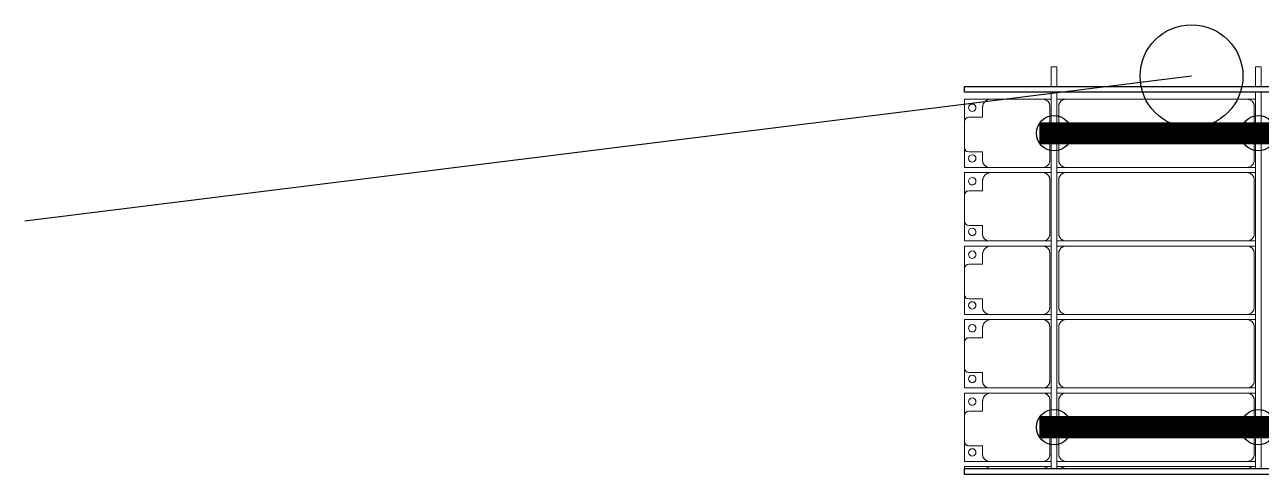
# Model space of a CAD drawing. Header units: millimetres. Extents: x -248177 to 167033, y 156986 to 268923.
# Drawn here: x -236117 to -227704, y 258440 to 261478 of the extents above; entities that cross this region are included whole.
import ezdxf

# ---------------------------------------------------------------- set-up
doc = ezdxf.new("R2010")
doc.units = ezdxf.units.MM
for name, color, linetype, lineweight in [('A-DETL-MBND', 5, 'Continuous', 9), ('A-GENM', 13, 'Continuous', 9), ('S-BEAM', 12, 'Continuous', 9)]:
    doc.layers.add(name, color=color, linetype=linetype, lineweight=lineweight)
for name, color, linetype in [('GC-BICH NEO', 6, 'Continuous'), ('GC-DAY NEO', 5, 'Continuous'), ('GC-HOP 40x60 GIA CUONG', 1, 'Continuous')]:
    doc.layers.add(name, color=color, linetype=linetype)

# ---------------------------------------------------------------- blocks, each defined once
blk = doc.blocks.new('Dải phao đi lại kèm đỡ invester - DẢI PHAO ĐI LẠI-17505-BỐ TRÍ KHUNG KẾT CẤU BÈ PIN 02')
at = {"layer": 'A-DETL-MBND', "color": 8}
for p, q in [((-241.6, 610.3), (-241.6, 667.8)), ((-241.6, 610.3), (-241.6, 667.8)), ((-241.6, 610.3), (-241.6, -620.3)), ((173.4, 660.3), (-191.6, 660.3)), ((223.4, 667.8), (223.4, 610.3)), ((223.4, 667.8), (223.4, 610.3)), ((223.4, -620.3), (223.4, 610.3)), ((258.4, 610.3), (258.4, 667.8)), ((258.4, 610.3), (258.4, 667.8)), ((258.4, 610.3), (258.4, -620.3)), ((673.4, 660.3), (308.4, 660.3)), ((723.4, 667.8), (723.4, 610.3)), ((723.4, 667.8), (723.4, 610.3)), ((723.4, -620.3), (723.4, 610.3)), ((758.4, 610.3), (758.4, 667.8)), ((758.4, 610.3), (758.4, 667.8)), ((758.4, 610.3), (758.4, -620.3)), ((1173.4, 660.3), (808.4, 660.3)), ((1223.4, 667.8), (1223.4, 610.3)), ((1223.4, 667.8), (1223.4, 610.3)), ((1223.4, -620.3), (1223.4, 610.3)), ((1258.4, 610.3), (1258.4, 667.8)), ((1258.4, 610.3), (1258.4, 667.8)), ((1258.4, 610.3), (1258.4, -620.3)), ((1673.4, 660.3), (1308.4, 660.3)), ((1723.4, 667.8), (1723.4, 610.3)), ((1723.4, 667.8), (1723.4, 610.3)), ((1723.4, -620.3), (1723.4, 610.3)), ((1758.4, 610.3), (1758.4, 667.8)), ((1758.4, 610.3), (1758.4, 667.8)), ((1758.4, 610.3), (1758.4, -620.3)), ((2173.4, 660.3), (1808.4, 660.3)), ((2223.4, 667.8), (2223.4, 610.3)), ((2223.4, 667.8), (2223.4, 610.3)), ((2223.4, -620.3), (2223.4, 610.3)), ((2258.4, 610.3), (2258.4, 667.8)), ((2258.4, 610.3), (2258.4, 667.8)), ((2258.4, 610.3), (2258.4, -620.3)), ((-241.6, -682.2), (-241.6, -620.3)), ((-241.6, -682.2), (-241.6, -620.3)), ((-191.6, -670.3), (173.4, -670.3)), ((223.4, -620.3), (223.4, -682.2)), ((223.4, -620.3), (223.4, -682.2)), ((258.4, -682.2), (258.4, -620.3)), ((258.4, -682.2), (258.4, -620.3)), ((308.4, -670.3), (673.4, -670.3)), ((723.4, -620.3), (723.4, -682.2)), ((723.4, -620.3), (723.4, -682.2)), ((758.4, -682.2), (758.4, -620.3)), ((758.4, -682.2), (758.4, -620.3)), ((808.4, -670.3), (1173.4, -670.3)), ((1223.4, -620.3), (1223.4, -682.2)), ((1223.4, -620.3), (1223.4, -682.2)), ((1258.4, -682.2), (1258.4, -620.3)), ((1258.4, -682.2), (1258.4, -620.3)), ((1308.4, -670.3), (1673.4, -670.3)), ((1723.4, -620.3), (1723.4, -682.2)), ((1723.4, -620.3), (1723.4, -682.2)), ((1758.4, -682.2), (1758.4, -620.3)), ((1758.4, -682.2), (1758.4, -620.3)), ((1808.4, -670.3), (2173.4, -670.3)), ((2223.4, -620.3), (2223.4, -682.2)), ((2223.4, -620.3), (2223.4, -682.2)), ((2258.4, -682.2), (2258.4, -620.3)), ((2258.4, -682.2), (2258.4, -620.3)), ((-241.6, -779.7), (-241.6, -722.2)), ((-241.6, -779.7), (-241.6, -722.2)), ((173.4, -729.7), (-191.6, -729.7)), ((223.4, -722.2), (223.4, -779.7)), ((223.4, -722.2), (223.4, -779.7)), ((258.4, -779.7), (258.4, -722.2)), ((258.4, -779.7), (258.4, -722.2)), ((673.4, -729.7), (308.4, -729.7)), ((723.4, -722.2), (723.4, -779.7)), ((723.4, -722.2), (723.4, -779.7)), ((758.4, -779.7), (758.4, -722.2)), ((758.4, -779.7), (758.4, -722.2)), ((1173.4, -729.7), (808.4, -729.7)), ((1223.4, -722.2), (1223.4, -779.7)), ((1223.4, -722.2), (1223.4, -779.7)), ((1258.4, -779.7), (1258.4, -722.2)), ((1258.4, -779.7), (1258.4, -722.2)), ((1673.4, -729.7), (1308.4, -729.7)), ((1723.4, -722.2), (1723.4, -779.7)), ((1723.4, -722.2), (1723.4, -779.7)), ((1758.4, -779.7), (1758.4, -722.2)), ((1758.4, -779.7), (1758.4, -722.2)), ((2173.4, -729.7), (1808.4, -729.7)), ((2223.4, -722.2), (2223.4, -779.7)), ((2223.4, -722.2), (2223.4, -779.7)), ((2258.4, -779.7), (2258.4, -722.2)), ((2258.4, -779.7), (2258.4, -722.2)), ((-241.6, -779.7), (-241.6, -1129.7)), ((223.4, -1139.7), (223.4, -779.7)), ((258.4, -779.7), (258.4, -1129.7)), ((723.4, -1139.7), (723.4, -779.7)), ((758.4, -779.7), (758.4, -1129.7)), ((1223.4, -1139.7), (1223.4, -779.7)), ((1258.4, -779.7), (1258.4, -1129.7)), ((1723.4, -1139.7), (1723.4, -779.7)), ((1758.4, -779.7), (1758.4, -1129.7)), ((2223.4, -1139.7), (2223.4, -779.7)), ((2258.4, -779.7), (2258.4, -1129.7)), ((-241.6, -1312.2), (-241.6, -1129.7)), ((-241.6, -1129.7), (-241.6, -1312.2)), ((223.4, -1143.5), (223.4, -1312.2)), ((223.4, -1312.2), (223.4, -1143.5)), ((258.4, -1312.2), (258.4, -1129.7)), ((258.4, -1129.7), (258.4, -1312.2)), ((723.4, -1143.5), (723.4, -1312.2)), ((723.4, -1312.2), (723.4, -1143.5)), ((758.4, -1312.2), (758.4, -1129.7)), ((758.4, -1129.7), (758.4, -1312.2)), ((1223.4, -1143.5), (1223.4, -1312.2)), ((1223.4, -1312.2), (1223.4, -1143.5)), ((1258.4, -1312.2), (1258.4, -1129.7)), ((1258.4, -1129.7), (1258.4, -1312.2)), ((1723.4, -1143.5), (1723.4, -1312.2)), ((1723.4, -1312.2), (1723.4, -1143.5)), ((1758.4, -1312.2), (1758.4, -1129.7)), ((1758.4, -1129.7), (1758.4, -1312.2)), ((2223.4, -1143.5), (2223.4, -1312.2)), ((2223.4, -1312.2), (2223.4, -1143.5)), ((2258.4, -1312.2), (2258.4, -1129.7)), ((2258.4, -1129.7), (2258.4, -1312.2)), ((-181.6, -1189.7), (-118.2, -1189.7)), ((-118.2, -1189.7), (-118.2, -1282.2)), ((118.2, -1282.2), (118.2, -1189.7)), ((118.2, -1189.7), (173.4, -1189.7)), ((318.4, -1189.7), (381.8, -1189.7)), ((381.8, -1189.7), (381.8, -1282.2)), ((618.2, -1282.2), (618.2, -1189.7)), ((618.2, -1189.7), (673.4, -1189.7)), ((818.4, -1189.7), (881.8, -1189.7)), ((881.8, -1189.7), (881.8, -1282.2)), ((1118.2, -1282.2), (1118.2, -1189.7)), ((1118.2, -1189.7), (1173.4, -1189.7)), ((1318.4, -1189.7), (1381.8, -1189.7)), ((1381.8, -1189.7), (1381.8, -1282.2)), ((1618.2, -1282.2), (1618.2, -1189.7)), ((1618.2, -1189.7), (1673.4, -1189.7)), ((1818.4, -1189.7), (1881.8, -1189.7)), ((1881.8, -1189.7), (1881.8, -1282.2)), ((2118.2, -1282.2), (2118.2, -1189.7)), ((2118.2, -1189.7), (2173.4, -1189.7)), ((-88.2, -1312.2), (-241.6, -1312.2)), ((-241.6, -1312.2), (-88.2, -1312.2)), ((-88.2, -1312.2), (88.2, -1312.2)), ((223.4, -1312.2), (88.2, -1312.2)), ((88.2, -1312.2), (223.4, -1312.2)), ((411.8, -1312.2), (258.4, -1312.2)), ((258.4, -1312.2), (411.8, -1312.2)), ((411.8, -1312.2), (588.2, -1312.2)), ((723.4, -1312.2), (588.2, -1312.2)), ((588.2, -1312.2), (723.4, -1312.2)), ((911.8, -1312.2), (758.4, -1312.2)), ((758.4, -1312.2), (911.8, -1312.2)), ((911.8, -1312.2), (1088.2, -1312.2)), ((1223.4, -1312.2), (1088.2, -1312.2)), ((1088.2, -1312.2), (1223.4, -1312.2)), ((1411.8, -1312.2), (1258.4, -1312.2)), ((1258.4, -1312.2), (1411.8, -1312.2)), ((1411.8, -1312.2), (1588.2, -1312.2)), ((1723.4, -1312.2), (1588.2, -1312.2)), ((1588.2, -1312.2), (1723.4, -1312.2)), ((1911.8, -1312.2), (1758.4, -1312.2)), ((1758.4, -1312.2), (1911.8, -1312.2)), ((1911.8, -1312.2), (2088.2, -1312.2)), ((2223.4, -1312.2), (2088.2, -1312.2)), ((2088.2, -1312.2), (2223.4, -1312.2)), ((2271.7, -1312.2), (2258.4, -1312.2)), ((2258.4, -1312.2), (2271.7, -1312.2))]:
    blk.add_line(p, q, dxfattribs=at)
for centre, radius, start, end in [((-191.6, 610.3), 50, 90, 180), ((-191.6, 610.3), 50, 150, 180), ((-191.6, 610.3), 50, 105, 120), ((173.4, 610.3), 50, 360, 90), ((173.4, 610.3), 50, 60, 90), ((173.4, 610.3), 50, 15, 30), ((308.4, 610.3), 50, 90, 180), ((308.4, 610.3), 50, 150, 180), ((308.4, 610.3), 50, 105, 120), ((673.4, 610.3), 50, 360, 90), ((673.4, 610.3), 50, 60, 90), ((673.4, 610.3), 50, 15, 30), ((808.4, 610.3), 50, 90, 180), ((808.4, 610.3), 50, 150, 180), ((808.4, 610.3), 50, 105, 120), ((1173.4, 610.3), 50, 360, 90), ((1173.4, 610.3), 50, 60, 90), ((1173.4, 610.3), 50, 15, 30), ((1308.4, 610.3), 50, 90, 180), ((1308.4, 610.3), 50, 150, 180), ((1308.4, 610.3), 50, 105, 120), ((1673.4, 610.3), 50, 360, 90), ((1673.4, 610.3), 50, 60, 90), ((1673.4, 610.3), 50, 15, 30), ((1808.4, 610.3), 50, 90, 180), ((1808.4, 610.3), 50, 150, 180), ((1808.4, 610.3), 50, 105, 120), ((2173.4, 610.3), 50, 360, 90), ((2173.4, 610.3), 50, 60, 90), ((2173.4, 610.3), 50, 15, 30), ((2308.4, 610.3), 50, 135, 180), ((2308.4, 610.3), 50, 150, 180), ((-191.6, -620.3), 50, 180, 270), ((-191.6, -620.3), 50, 195, 225), ((-191.6, -620.3), 50, 240, 270), ((173.4, -620.3), 50, 270, 0), ((173.4, -620.3), 50, 270, 300), ((173.4, -620.3), 50, 330, 0), ((308.4, -620.3), 50, 180, 270), ((308.4, -620.3), 50, 195, 225), ((308.4, -620.3), 50, 240, 270), ((673.4, -620.3), 50, 270, 0), ((673.4, -620.3), 50, 270, 300), ((673.4, -620.3), 50, 330, 0), ((808.4, -620.3), 50, 180, 270), ((808.4, -620.3), 50, 195, 225), ((808.4, -620.3), 50, 240, 270), ((1173.4, -620.3), 50, 270, 0), ((1173.4, -620.3), 50, 270, 300), ((1173.4, -620.3), 50, 330, 0), ((1308.4, -620.3), 50, 180, 270), ((1308.4, -620.3), 50, 195, 225), ((1308.4, -620.3), 50, 240, 270), ((1673.4, -620.3), 50, 270, 0), ((1673.4, -620.3), 50, 270, 300), ((1673.4, -620.3), 50, 330, 0), ((1808.4, -620.3), 50, 180, 270), ((1808.4, -620.3), 50, 195, 225), ((1808.4, -620.3), 50, 240, 270), ((2173.4, -620.3), 50, 270, 0), ((2173.4, -620.3), 50, 270, 300), ((2173.4, -620.3), 50, 330, 0), ((2308.4, -620.3), 50, 180, 225), ((2308.4, -620.3), 50, 195, 225), ((-191.6, -779.7), 50, 90, 180), ((-191.6, -779.7), 50, 90, 165), ((173.4, -779.7), 50, 360, 90), ((173.4, -779.7), 50, 15, 90), ((308.4, -779.7), 50, 90, 180), ((308.4, -779.7), 50, 90, 165), ((673.4, -779.7), 50, 360, 90), ((673.4, -779.7), 50, 15, 90), ((808.4, -779.7), 50, 90, 180), ((808.4, -779.7), 50, 90, 165), ((1173.4, -779.7), 50, 360, 90), ((1173.4, -779.7), 50, 15, 90), ((1308.4, -779.7), 50, 90, 180), ((1308.4, -779.7), 50, 90, 165), ((1673.4, -779.7), 50, 360, 90), ((1673.4, -779.7), 50, 15, 90), ((1808.4, -779.7), 50, 90, 180), ((1808.4, -779.7), 50, 90, 165), ((2173.4, -779.7), 50, 360, 90), ((2173.4, -779.7), 50, 15, 90), ((2308.4, -779.7), 50, 135, 180), ((2308.4, -779.7), 50, 135, 165), ((-181.6, -1129.7), 60, 180, 270), ((-181.6, -1129.7), 60, 210, 270), ((173.4, -1139.7), 50, 270, 360), ((173.4, -1139.7), 50, 270, 345), ((318.4, -1129.7), 60, 180, 270), ((318.4, -1129.7), 60, 210, 270), ((673.4, -1139.7), 50, 270, 360), ((673.4, -1139.7), 50, 270, 345), ((818.4, -1129.7), 60, 180, 270), ((818.4, -1129.7), 60, 210, 270), ((1173.4, -1139.7), 50, 270, 360), ((1173.4, -1139.7), 50, 270, 345), ((1318.4, -1129.7), 60, 180, 270), ((1318.4, -1129.7), 60, 210, 270), ((1673.4, -1139.7), 50, 270, 360), ((1673.4, -1139.7), 50, 270, 345), ((1818.4, -1129.7), 60, 180, 270), ((1818.4, -1129.7), 60, 210, 270), ((2173.4, -1139.7), 50, 270, 360), ((2173.4, -1139.7), 50, 270, 345), ((2318.4, -1129.7), 60, 180, 210), ((-183.2, -1258.6), 25, 90, 270), ((-183.2, -1258.6), 25, 180, 270), ((-183.2, -1258.6), 25, 90, 165), ((-183.2, -1258.6), 25, 270, 90), ((-183.2, -1258.6), 25, 60, 90), ((-183.2, -1258.6), 25, 270, 30), ((161.8, -1258.6), 25, 90, 270), ((161.8, -1258.6), 25, 180, 270), ((161.8, -1258.6), 25, 90, 165), ((161.8, -1258.6), 25, 270, 90), ((161.8, -1258.6), 25, 15, 90), ((161.8, -1258.6), 25, 270, 0), ((316.8, -1258.6), 25, 90, 270), ((316.8, -1258.6), 25, 180, 270), ((316.8, -1258.6), 25, 90, 165), ((316.8, -1258.6), 25, 270, 90), ((316.8, -1258.6), 25, 60, 90), ((316.8, -1258.6), 25, 270, 30), ((661.8, -1258.6), 25, 90, 270), ((661.8, -1258.6), 25, 180, 270), ((661.8, -1258.6), 25, 90, 165), ((661.8, -1258.6), 25, 270, 90), ((661.8, -1258.6), 25, 15, 90), ((661.8, -1258.6), 25, 270, 0), ((816.8, -1258.6), 25, 90, 270), ((816.8, -1258.6), 25, 180, 270), ((816.8, -1258.6), 25, 90, 165), ((816.8, -1258.6), 25, 270, 90), ((816.8, -1258.6), 25, 60, 90), ((816.8, -1258.6), 25, 270, 30), ((1161.8, -1258.6), 25, 90, 270), ((1161.8, -1258.6), 25, 180, 270), ((1161.8, -1258.6), 25, 90, 165), ((1161.8, -1258.6), 25, 270, 90), ((1161.8, -1258.6), 25, 15, 90), ((1161.8, -1258.6), 25, 270, 0), ((1316.8, -1258.6), 25, 90, 270), ((1316.8, -1258.6), 25, 180, 270), ((1316.8, -1258.6), 25, 90, 165), ((1316.8, -1258.6), 25, 270, 90), ((1316.8, -1258.6), 25, 60, 90), ((1316.8, -1258.6), 25, 270, 30), ((1661.8, -1258.6), 25, 90, 270), ((1661.8, -1258.6), 25, 180, 270), ((1661.8, -1258.6), 25, 90, 165), ((1661.8, -1258.6), 25, 270, 90), ((1661.8, -1258.6), 25, 15, 90), ((1661.8, -1258.6), 25, 270, 0), ((1816.8, -1258.6), 25, 90, 270), ((1816.8, -1258.6), 25, 180, 270), ((1816.8, -1258.6), 25, 90, 165), ((1816.8, -1258.6), 25, 270, 90), ((1816.8, -1258.6), 25, 60, 90), ((1816.8, -1258.6), 25, 270, 30), ((2161.8, -1258.6), 25, 90, 270), ((2161.8, -1258.6), 25, 180, 270), ((2161.8, -1258.6), 25, 90, 165), ((2161.8, -1258.6), 25, 270, 90), ((2161.8, -1258.6), 25, 15, 90), ((2161.8, -1258.6), 25, 270, 0), ((-88.2, -1282.2), 30, 180, 270), ((-88.2, -1282.2), 30, 195, 225), ((-88.2, -1282.2), 30, 195, 255), ((-88.2, -1282.2), 30, 195, 225), ((88.2, -1282.2), 30, 270, 360), ((88.2, -1282.2), 30, 285, 345), ((88.2, -1282.2), 30, 285, 300), ((88.2, -1282.2), 30, 285, 300), ((88.2, -1282.2), 30, 315, 345), ((88.2, -1282.2), 30, 315, 345), ((411.8, -1282.2), 30, 180, 270), ((411.8, -1282.2), 30, 195, 225), ((411.8, -1282.2), 30, 195, 255), ((411.8, -1282.2), 30, 195, 225), ((588.2, -1282.2), 30, 270, 0), ((588.2, -1282.2), 30, 285, 345), ((588.2, -1282.2), 30, 285, 300), ((588.2, -1282.2), 30, 285, 300), ((588.2, -1282.2), 30, 315, 345), ((588.2, -1282.2), 30, 315, 345), ((911.8, -1282.2), 30, 180, 270), ((911.8, -1282.2), 30, 195, 225), ((911.8, -1282.2), 30, 195, 255), ((911.8, -1282.2), 30, 195, 225), ((1088.2, -1282.2), 30, 270, 360), ((1088.2, -1282.2), 30, 285, 345), ((1088.2, -1282.2), 30, 285, 300), ((1088.2, -1282.2), 30, 285, 300), ((1088.2, -1282.2), 30, 315, 345), ((1088.2, -1282.2), 30, 315, 345), ((1411.8, -1282.2), 30, 180, 270), ((1411.8, -1282.2), 30, 195, 225), ((1411.8, -1282.2), 30, 195, 255), ((1411.8, -1282.2), 30, 195, 225), ((1588.2, -1282.2), 30, 270, 0), ((1588.2, -1282.2), 30, 285, 345), ((1588.2, -1282.2), 30, 285, 300), ((1588.2, -1282.2), 30, 285, 300), ((1588.2, -1282.2), 30, 315, 345), ((1588.2, -1282.2), 30, 315, 345), ((1911.8, -1282.2), 30, 180, 270), ((1911.8, -1282.2), 30, 195, 225), ((1911.8, -1282.2), 30, 195, 255), ((1911.8, -1282.2), 30, 195, 225), ((2088.2, -1282.2), 30, 270, 0), ((2088.2, -1282.2), 30, 285, 345), ((2088.2, -1282.2), 30, 285, 300), ((2088.2, -1282.2), 30, 285, 300), ((2088.2, -1282.2), 30, 315, 345), ((2088.2, -1282.2), 30, 315, 345)]:
    blk.add_arc(centre, radius, start, end, dxfattribs=at)
blk = doc.blocks.new('Dầm C52 - Dầm C52-24592-BỐ TRÍ KHUNG KẾT CẤU BÈ PIN 02')
at = {"layer": 'S-BEAM', "color": 1}
for p, q in [((37807.1, 20), (40367.1, 20)), ((40407.1, 20), (40538.7, 20)), ((40538.7, 20), (40538.7, -20)), ((40367.1, -20), (37807.1, -20)), ((40538.7, -20), (40407.1, -20))]:
    blk.add_line(p, q, dxfattribs=at)
blk = doc.blocks.new('Dầm C52 - Hộp 40x60-25239-BỐ TRÍ KHUNG KẾT CẤU BÈ PIN 02')
at = {"layer": 'S-BEAM', "color": 3, "lineweight": 25}
for p, q in [((-146407.2, -20), (-146407.2, 20)), ((-146407.2, 20), (146407.2, 20)), ((146407.2, -20), (-146407.2, -20))]:
    blk.add_line(p, q, dxfattribs=at)
blk = doc.blocks.new('HOBANMONG_BEPIN 2_rvt-1-BỐ TRÍ KHUNG KẾT CẤU BÈ PIN 02')
at = {"layer": 'A-GENM', "lineweight": 9, "rotation": 270.0007586098948}
blk.add_blockref('Dải phao đi lại kèm đỡ invester - DẢI PHAO ĐI LẠI-17505-BỐ TRÍ KHUNG KẾT CẤU BÈ PIN 02', (-228411.4, 260730.9), dxfattribs=at)
at = {"layer": 'S-BEAM', "lineweight": 9}
for name, p, rotation in [('Dầm C52 - Dầm C52-24592-BỐ TRÍ KHUNG KẾT CẤU BÈ PIN 02', (-229113, 220652.2), 90.00075860989138), ('Dầm C52 - Dầm C52-24592-BỐ TRÍ KHUNG KẾT CẤU BÈ PIN 02', (-227723, 220652.2), 90.00075860989138), ('Dầm C52 - Hộp 40x60-25239-BỐ TRÍ KHUNG KẾT CẤU BÈ PIN 02', (-83316.3, 261041.2), 0.0007586094741477002), ('Dầm C52 - Hộp 40x60-25239-BỐ TRÍ KHUNG KẾT CẤU BÈ PIN 02', (-83316.3, 258441.2), 0.0007586094741477002)]:
    blk.add_blockref(name, p, dxfattribs=dict(at, rotation=rotation))

msp = doc.modelspace()

# ---------------------------------------------------------------- linework, layer by layer
at = {"layer": 'GC-BICH NEO'}
msp.add_circle((-228178.2, 261128.4), 350, dxfattribs=at)
at = {"layer": 'GC-DAY NEO'}
msp.add_line((-228178.2, 261128.4), (-236117.2, 260142.5), dxfattribs=at)
at = {"layer": 'GC-HOP 40x60 GIA CUONG', "const_width": 150}
for points in [[(-229213, 260740.5), (-214213, 260740.5)], [(-229213, 258740.5), (-220172.1, 258740.5)]]:
    msp.add_lwpolyline(points, dxfattribs=at)
at = {"layer": 'GC-HOP 40x60 GIA CUONG'}
for centre in [(-229113, 260740.5), (-227723, 260740.5), (-229113, 258740.5), (-227723, 258740.5)]:
    msp.add_circle(centre, 120, dxfattribs=at)

# ---------------------------------------------------------------- block references
at = {"lineweight": 5}
msp.add_blockref('HOBANMONG_BEPIN 2_rvt-1-BỐ TRÍ KHUNG KẾT CẤU BÈ PIN 02', (0, 0), dxfattribs=at)

doc.saveas('drawing.dxf')
